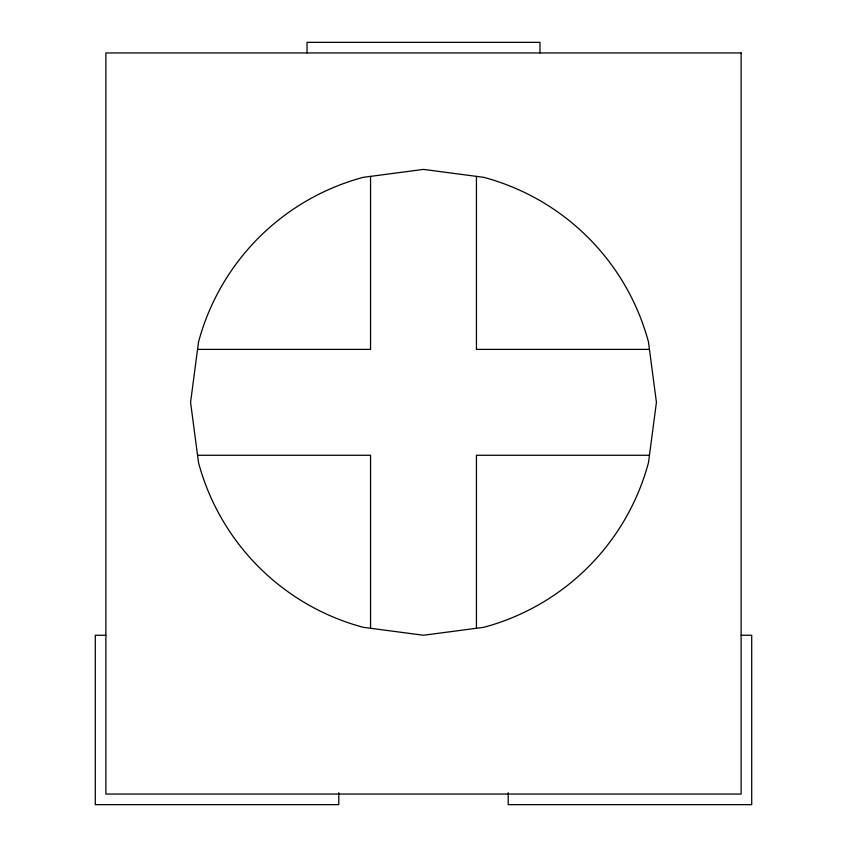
<?xml version="1.0" encoding="UTF-8"?>
<svg xmlns="http://www.w3.org/2000/svg" width="847" height="847" viewBox="0 0 847 847"><rect width="100%" height="100%" fill="white"/><g stroke="black" fill="none" stroke-linecap="round" stroke-linejoin="round"><path stroke-width="1.27" d="M197.542 349.388L370.562 349.388L370.562 176.367M649.458 349.388L476.438 349.388L476.438 176.367M197.542 455.263L370.562 455.263L370.562 628.283M649.458 455.263L476.438 455.263L476.438 628.283M105.875 635.25L95.288 635.25L95.288 804.65L338.8 804.65L338.8 792.739M741.125 635.25L751.713 635.25L751.713 804.65L508.2 804.65L508.2 792.739M539.963 52.938L539.963 42.35L307.038 42.35L307.038 52.938M198.516 342.04L190.575 402.325L198.516 462.61A232.925 232.925 0 0 0 363.215 627.309L423.5 635.25L483.785 627.309A232.925 232.925 0 0 0 648.484 462.61L656.425 402.325L648.484 342.04A232.925 232.925 0 0 0 483.785 177.341L423.5 169.4L363.215 177.341A232.925 232.925 0 0 0 198.516 342.04M741.125 52.938L105.875 52.938L105.875 794.063L741.125 794.063L741.125 52.938"/></g></svg>
